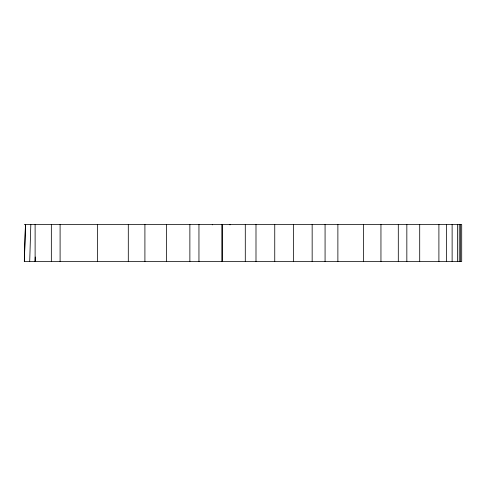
<?xml version="1.0" encoding="UTF-8"?>
<svg xmlns="http://www.w3.org/2000/svg" width="486" height="486" viewBox="0 0 486 486"><rect width="100%" height="100%" fill="white"/><g stroke="black" fill="none" stroke-linecap="round" stroke-linejoin="round"><path stroke-width="0.73" d="M24.361 261.565L25.479 224.435L24.3 261.565L461.7 261.565L461.7 224.435L24.3 224.435M29.707 261.565L30.831 224.435M35.253 257.021L35.114 261.565L35.114 224.435M460.521 224.435L460.521 261.565M459.252 224.435L459.252 261.565M457.612 224.435L457.612 261.565M452.126 224.435L452.126 261.565M446.409 224.435L446.409 261.565M438.901 224.435L438.901 261.565M419.704 224.435L419.704 261.565M406.837 224.435L406.837 261.565M398.301 224.435L398.301 261.565M380.951 224.435L380.951 261.565M363.607 224.435L363.607 261.565M337.879 224.435L337.879 261.565M325.073 224.435L325.073 261.565M312.158 224.435L312.158 261.565M293.362 224.435L293.362 261.565M274.748 224.435L274.748 261.565M255.994 224.435L255.994 261.565M245.29 224.435L245.29 261.565M230.006 224.435L230.006 224.89M222.4 224.435L222.4 261.565M221.841 224.435L221.841 261.565M212.309 224.435L212.309 224.89M198.95 224.435L198.95 261.565M189.868 224.435L189.868 261.565M166.595 224.435L166.595 261.565M144.907 224.435L144.907 261.565M128.298 224.435L128.298 261.565M97.546 224.435L97.546 261.565M60.1 224.435L60.1 261.565M51.34 224.435L51.34 261.565"/></g></svg>
